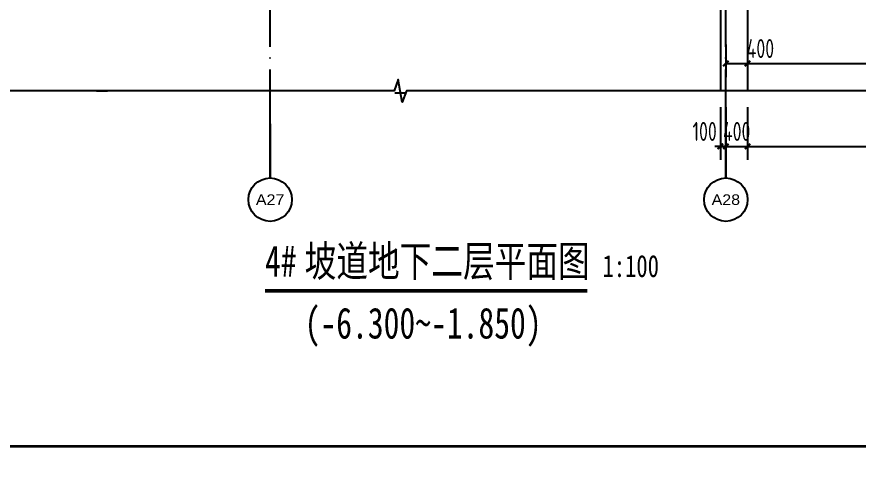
# Model space of a CAD drawing. Extents: x -351812 to 1760238, y -3195696 to 63241.
# Drawn here: x 663552 to 679078, y -1656027 to -1647596 of the extents above; entities that cross this region are included whole.
import ezdxf
from ezdxf.enums import TextEntityAlignment as Align

# ---------------------------------------------------------------- set-up
doc = ezdxf.new("R2010")
doc.units = 0
doc.header["$LTSCALE"] = 1000
doc.header["$MEASUREMENT"] = 0
doc.linetypes.add('DOTE', pattern=[2.42, 2, -0.2, 0.02, -0.2])
for name, color, linetype in [('01-标注_尺寸', 124, 'Continuous'), ('01-标注_符号', 200, 'Continuous'), ('01-标注_轴线坐标', 132, 'Continuous'), ('02-TEXT_标注', 130, 'Continuous'), ('02-TEXT_轴号', 7, 'Continuous'), ('104-7 B1核心筒$0$A_STR-砼墙', 51, 'Continuous'), ('A_AXIS-轴线', 1, 'DOTE'), ('A_STR-砌块墙', 121, 'Continuous'), ('AXIS_TEXT', 7, 'Continuous'), ('BORDER', 7, 'Continuous'), ('DIM', 3, 'Continuous'), ('DIM_SYMB', 3, 'Continuous')]:
    doc.layers.add(name, color=color, linetype=linetype)
doc.styles.add('_TCH_AXIS', font='')
doc.styles.add('_TCH_DIM_T3', font='ROS1', dxfattribs={"width": 0.8, "bigfont": 'JD'})
doc.styles.add('COMPLEX', font='COMPLEX')
doc.styles.get("Standard").update_dxf_attribs({"font": 'STXIHEI.TTF', "width": 0.75})
doc.styles.add('TSSD_Dimension', font='tssdeng.shx', dxfattribs={"width": 0.7, "bigfont": 'hztxt.shx'})
doc.styles.get('_TCH_AXIS').set_extended_font_data('FZXiHei I-Z08S')
doc.dimstyles.new('_TCH_ARCH&&100', dxfattribs={"dimtxt": 350, "dimasz": 100, "dimexe": 250, "dimexo": 300, "dimgap": 100, "dimtad": 1, "dimdec": 0, "dimzin": 0, "dimdsep": 46, "dimtxsty": '_TCH_DIM_T3', "dimblk": 'ARCHTICK', "dimcen": 0.09, "dimazin": 2, "dimtfac": 1, "dimtdec": 0, "dimtix": 1, "dimtmove": 2, "dimatfit": 3, "dimfxl": 1, "dimtolj": 1, "dimtzin": 0, "dimarcsym": 0})
doc.dimstyles.new('TSAN_50_100', dxfattribs={"dimtxt": 350, "dimasz": 100, "dimexe": 100, "dimexo": 250, "dimgap": 100, "dimtad": 2, "dimlfac": 0.5, "dimzin": 0, "dimdsep": 46, "dimtxsty": 'TSSD_Dimension', "dimblk": 'CLOSEDBLANK', "dimblk1": 'CLOSEDBLANK', "dimblk2": 'CLOSEDBLANK', "dimcen": 0, "dimdle": 100, "dimclrt": 7, "dimadec": 0, "dimazin": 0, "dimtfac": 1, "dimtdec": 0, "dimtix": 1, "dimtmove": 2, "dimatfit": 3, "dimldrblk": 'CLOSEDBLANK', "dimfxl": 1, "dimtolj": 1, "dimtzin": 0, "dimarcsym": 0})

# ---------------------------------------------------------------- blocks, each defined once
blk = doc.blocks.new('_ArchTick')
at = {"color": 0, "linetype": 'ByBlock', "const_width": 0.4}
blk.add_lwpolyline([(-0.5, -0.5), (0.5, 0.5)], dxfattribs=at)
blk = doc.blocks.new('*D102')
at = {"layer": '01-标注_尺寸', "color": 0, "lineweight": -2, "transparency": 16777216}
for p, q in [((677020, -1648108), (677020, -1648706)), ((683471, -1648108), (683471, -1648706)), ((677020, -1648456), (683471, -1648456))]:
    blk.add_line(p, q, dxfattribs=at)
at = {"layer": 'Defpoints', "color": 0, "transparency": 16777216}
for p in [(677020, -1647808), (683471, -1647808), (683471, -1648456)]:
    blk.add_point(p, dxfattribs=at)
at = {"layer": '01-标注_尺寸', "color": 0, "lineweight": -2, "transparency": 16777216, "xscale": 100, "yscale": 100, "zscale": 100, "rotation": 180}
blk.add_blockref('_ArchTick', (677020, -1648456), dxfattribs=at)
at = {"layer": '01-标注_尺寸', "color": 0, "lineweight": -2, "transparency": 16777216, "xscale": 100, "yscale": 100, "zscale": 100}
blk.add_blockref('_ArchTick', (683471, -1648456), dxfattribs=at)
at = {"layer": '01-标注_尺寸', "color": 0, "transparency": 16777216, "insert": (680245, -1648181), "char_height": 350, "attachment_point": 5, "style": '_TCH_DIM_T3'}
blk.add_mtext('\\A1;6450', dxfattribs=at)
blk = doc.blocks.new('*D103')
at = {"layer": '01-标注_尺寸', "color": 0, "lineweight": -2, "transparency": 16777216}
for p, q in [((676621, -1648108), (676621, -1648706)), ((677020, -1648108), (677020, -1648706)), ((676621, -1648456), (677020, -1648456))]:
    blk.add_line(p, q, dxfattribs=at)
at = {"layer": 'Defpoints', "color": 0, "transparency": 16777216}
for p in [(676621, -1647808), (677020, -1647808), (677020, -1648456)]:
    blk.add_point(p, dxfattribs=at)
at = {"layer": '01-标注_尺寸', "color": 0, "lineweight": -2, "transparency": 16777216, "xscale": 100, "yscale": 100, "zscale": 100, "rotation": 180}
blk.add_blockref('_ArchTick', (676621, -1648456), dxfattribs=at)
at = {"layer": '01-标注_尺寸', "color": 0, "lineweight": -2, "transparency": 16777216, "xscale": 100, "yscale": 100, "zscale": 100}
blk.add_blockref('_ArchTick', (677020, -1648456), dxfattribs=at)
at = {"layer": '01-标注_尺寸', "color": 0, "transparency": 16777216, "insert": (677257, -1648181), "char_height": 350, "attachment_point": 5, "style": '_TCH_DIM_T3'}
blk.add_mtext('\\A1;400', dxfattribs=at)
blk = doc.blocks.new('*D113')
at = {"layer": '01-标注_尺寸', "color": 0, "lineweight": -2, "transparency": 16777216}
for p, q in [((676520, -1649260), (676520, -1650234)), ((676621, -1649260), (676621, -1650234)), ((676520, -1649984), (676420, -1649984)), ((676520, -1649984), (676621, -1649984)), ((676621, -1649984), (676721, -1649984))]:
    blk.add_line(p, q, dxfattribs=at)
at = {"layer": 'Defpoints', "color": 0, "transparency": 16777216}
for p in [(676520, -1648960), (676621, -1648960), (676621, -1649984)]:
    blk.add_point(p, dxfattribs=at)
at = {"layer": '01-标注_尺寸', "color": 0, "lineweight": -2, "transparency": 16777216, "xscale": 100, "yscale": 100, "zscale": 100}
blk.add_blockref('_ArchTick', (676520, -1649984), dxfattribs=at)
at = {"layer": '01-标注_尺寸', "color": 0, "lineweight": -2, "transparency": 16777216, "xscale": 100, "yscale": 100, "zscale": 100, "rotation": 180}
blk.add_blockref('_ArchTick', (676621, -1649984), dxfattribs=at)
at = {"layer": '01-标注_尺寸', "color": 0, "transparency": 16777216, "insert": (676230, -1649709), "char_height": 350, "attachment_point": 5, "style": '_TCH_DIM_T3'}
blk.add_mtext('\\A1;100', dxfattribs=at)
blk = doc.blocks.new('*D114')
at = {"layer": '01-标注_尺寸', "color": 0, "lineweight": -2, "transparency": 16777216}
for p, q in [((676621, -1649260), (676621, -1650234)), ((677020, -1649260), (677020, -1650234)), ((676621, -1649984), (676521, -1649984)), ((676621, -1649984), (677020, -1649984)), ((677020, -1649984), (677120, -1649984))]:
    blk.add_line(p, q, dxfattribs=at)
at = {"layer": 'Defpoints', "color": 0, "transparency": 16777216}
for p in [(676621, -1648960), (677020, -1648960), (677020, -1649984)]:
    blk.add_point(p, dxfattribs=at)
at = {"layer": '01-标注_尺寸', "color": 0, "lineweight": -2, "transparency": 16777216, "xscale": 100, "yscale": 100, "zscale": 100}
blk.add_blockref('_ArchTick', (676621, -1649984), dxfattribs=at)
at = {"layer": '01-标注_尺寸', "color": 0, "lineweight": -2, "transparency": 16777216, "xscale": 100, "yscale": 100, "zscale": 100, "rotation": 180}
blk.add_blockref('_ArchTick', (677020, -1649984), dxfattribs=at)
at = {"layer": '01-标注_尺寸', "color": 0, "transparency": 16777216, "insert": (676820, -1649709), "char_height": 350, "attachment_point": 5, "style": '_TCH_DIM_T3'}
blk.add_mtext('\\A1;400', dxfattribs=at)
blk = doc.blocks.new('*D115')
at = {"layer": '01-标注_尺寸', "color": 0, "lineweight": -2, "transparency": 16777216}
for p, q in [((677020, -1649260), (677020, -1650234)), ((683821, -1649260), (683821, -1650234)), ((677020, -1649984), (683821, -1649984))]:
    blk.add_line(p, q, dxfattribs=at)
at = {"layer": 'Defpoints', "color": 0, "transparency": 16777216}
for p in [(677020, -1648960), (683821, -1648960), (683821, -1649984)]:
    blk.add_point(p, dxfattribs=at)
at = {"layer": '01-标注_尺寸', "color": 0, "lineweight": -2, "transparency": 16777216, "xscale": 100, "yscale": 100, "zscale": 100, "rotation": 180}
blk.add_blockref('_ArchTick', (677020, -1649984), dxfattribs=at)
at = {"layer": '01-标注_尺寸', "color": 0, "lineweight": -2, "transparency": 16777216, "xscale": 100, "yscale": 100, "zscale": 100}
blk.add_blockref('_ArchTick', (683821, -1649984), dxfattribs=at)
at = {"layer": '01-标注_尺寸', "color": 0, "transparency": 16777216, "insert": (680420, -1649709), "char_height": 350, "attachment_point": 5, "style": '_TCH_DIM_T3'}
blk.add_mtext('\\A1;6800', dxfattribs=at)
blk = doc.blocks.new('_AXISO')
blk.add_circle((0, 0), 0.5)
at = {"layer": 'AXIS_TEXT', "style": 'COMPLEX', "width": 1.041667}
blk.add_attdef('A', text='', height=0.56, dxfattribs=at).set_placement((-0.25, -0.28), (0.25, -0.28), align=Align.FIT)
blk = doc.blocks.new('_ClosedBlank')
at = {"color": 0}
blk.add_lwpolyline([(0, 0, 0, 0.658, 0), (-2.5, 0, 0.658, 0.658, 0)], format="xyseb", dxfattribs=at)
blk = doc.blocks.new('*D231')
at = {"layer": 'Defpoints', "color": 0, "transparency": 16777216}
for p in [(662275, -1615484), (659355, -1615724), (663898, -1616441), (660231, -1617603), (666712, -1629133)]:
    blk.add_point(p, dxfattribs=at)
at = {"layer": 'DIM', "color": 0, "lineweight": -2, "transparency": 16777216}
blk.add_line((663844, -1616197), (663588, -1615040), dxfattribs=at)
blk.add_arc((667720, -1633681), 18994, 102.8017, 114.6769, dxfattribs=at)
at = {"layer": 'DIM', "color": 0, "lineweight": -2, "transparency": 16777216, "xscale": 100, "yscale": 100, "zscale": 100}
for p, rotation in [((663609, -1615137), 12.65083856038413), ((659700, -1616464), 204.8277665480885)]:
    blk.add_blockref('_ClosedBlank', p, dxfattribs=dict(at, rotation=rotation))

msp = doc.modelspace()

# ---------------------------------------------------------------- linework, layer by layer
at = {"layer": '01-标注_符号'}
msp.add_lwpolyline([(684820.503, -1648960.457), (670732.998, -1648960.457), (670656.564, -1649170.457), (670582.507, -1648750.457), (670507.998, -1648960.457), (656420.493, -1648960.457)], dxfattribs=at)
at = {"layer": '01-标注_轴线坐标'}
for p, q in [((668220.501, -1649566.579), (668220.501, -1650566.579)), ((676620.501, -1649566.579), (676620.501, -1650566.579))]:
    msp.add_line(p, q, dxfattribs=at)
at = {"layer": '104-7 B1核心筒$0$A_STR-砼墙'}
for p, q in [((676520.493, -1646460.442), (676520.493, -1648960.457)), ((677020.493, -1646460.442), (677020.493, -1648960.457)), ((677020.493, -1648960.457), (676520.493, -1648960.457))]:
    msp.add_line(p, q, dxfattribs=at)
at = {"layer": 'A_AXIS-轴线'}
for p, q in [((668220.503, -1650566.579), (668220.503, -1636673.828)), ((676620.503, -1650566.579), (676620.503, -1640566.58))]:
    msp.add_line(p, q, dxfattribs=at)
at = {"layer": 'A_STR-砌块墙'}
for p, q in [((665020.471, -1648960.457), (665220.471, -1648960.457)), ((670520.494, -1648994.81), (670720.494, -1648994.81))]:
    msp.add_line(p, q, dxfattribs=at)
at = {"layer": 'BORDER', "const_width": 50}
msp.add_lwpolyline([(612709.545, -1655514.325), (612709.545, -1598114.325), (714309.545, -1598114.325), (714309.545, -1655514.325)], close=True, dxfattribs=at)
at = {"layer": 'DIM_SYMB', "const_width": 70}
msp.add_lwpolyline([(668126.231, -1652648.453), (674067.596, -1652648.453)], dxfattribs=at)

# ---------------------------------------------------------------- block references
at = {"layer": '01-标注_轴线坐标'}
ref = msp.add_blockref('_AXISO', (668220.501, -1650966.579), dxfattribs=dict(at, xscale=800, yscale=800, zscale=800))
ref.add_attrib('A', 'A27', dxfattribs={"layer": '02-TEXT_轴号', "height": 196.6291, "style": '_TCH_AXIS'}).set_placement((667958.329, -1651064.894), (668482.674, -1651064.894), align=Align.FIT)
ref = msp.add_blockref('_AXISO', (676620.501, -1650966.579), dxfattribs=dict(at, xscale=800, yscale=800, zscale=800))
ref.add_attrib('A', 'A28', dxfattribs={"layer": '02-TEXT_轴号', "height": 196.6291, "style": '_TCH_AXIS'}).set_placement((676358.329, -1651064.894), (676882.674, -1651064.894), align=Align.FIT)

# ---------------------------------------------------------------- texts
at = {"layer": '02-TEXT_标注', "width": 0.75}
for s, height, p in [('坡道地下二层平面图', 570.8515, (668856.417, -1652383.889)), ('4#', 570.8515, (668126.231, -1652383.889)), ('1:100', 407.7511, (674347.596, -1652393.824)), ('(-6.300~-1.850)', 570.85153, (668856.417, -1653527.342))]:
    msp.add_text(s, height=height, dxfattribs=at).set_placement(p)

# ---------------------------------------------------------------- dimensions: what is measured, and where the dimension line sits
at = {"layer": '01-标注_尺寸'}
for base, p1, p2, angle, picture, middle in [((677020.493, -1648456.123), (676620.503, -1647808.266), (677020.493, -1647808.266), 0, '*D103', (677257.009, -1648181.123)), ((676620.503, -1649983.887), (676520.493, -1648960.457), (676620.503, -1648960.457), 0.0000021, '*D113', (676230.093, -1649708.887))]:
    dim = msp.add_linear_dim(base=base, p1=p1, p2=p2, angle=angle, dimstyle='_TCH_ARCH&&100', dxfattribs=at)
    dim.commit()
    dim.dimension.update_dxf_attribs({"geometry": picture, "text_midpoint": middle, "dimtype": 161})
for p1, p2, distance, picture, middle in [((677020.493, -1647808.266), (683470.503, -1647808.266), -647.857, '*D102', (680245.498, -1648181.123)), ((676620.503, -1648960.457), (677020.493, -1648960.457), -1023.43, '*D114', (676820.498, -1649708.887)), ((677020.493, -1648960.457), (683820.502, -1648960.457), -1023.43, '*D115', (680420.497, -1649708.887))]:
    dim = msp.add_aligned_dim(p1=p1, p2=p2, distance=distance, dimstyle='_TCH_ARCH&&100', dxfattribs=at)
    dim.commit()
    dim.dimension.update_dxf_attribs({"geometry": picture, "text_midpoint": middle})
at = {"layer": 'DIM'}
dim = msp.add_angular_dim_2l(base=(662275.095, -1615484.171), line1=((666712.052, -1629132.592), (663898.334, -1616440.744)), line2=((660230.569, -1617603.368), (659355.051, -1615723.981)), text=' ', dimstyle='TSAN_50_100', dxfattribs=at)
dim.commit()
dim.dimension.update_dxf_attribs({"geometry": '*D231', "text_midpoint": (108173.23, -1742611.821)})

doc.saveas('drawing.dxf')
